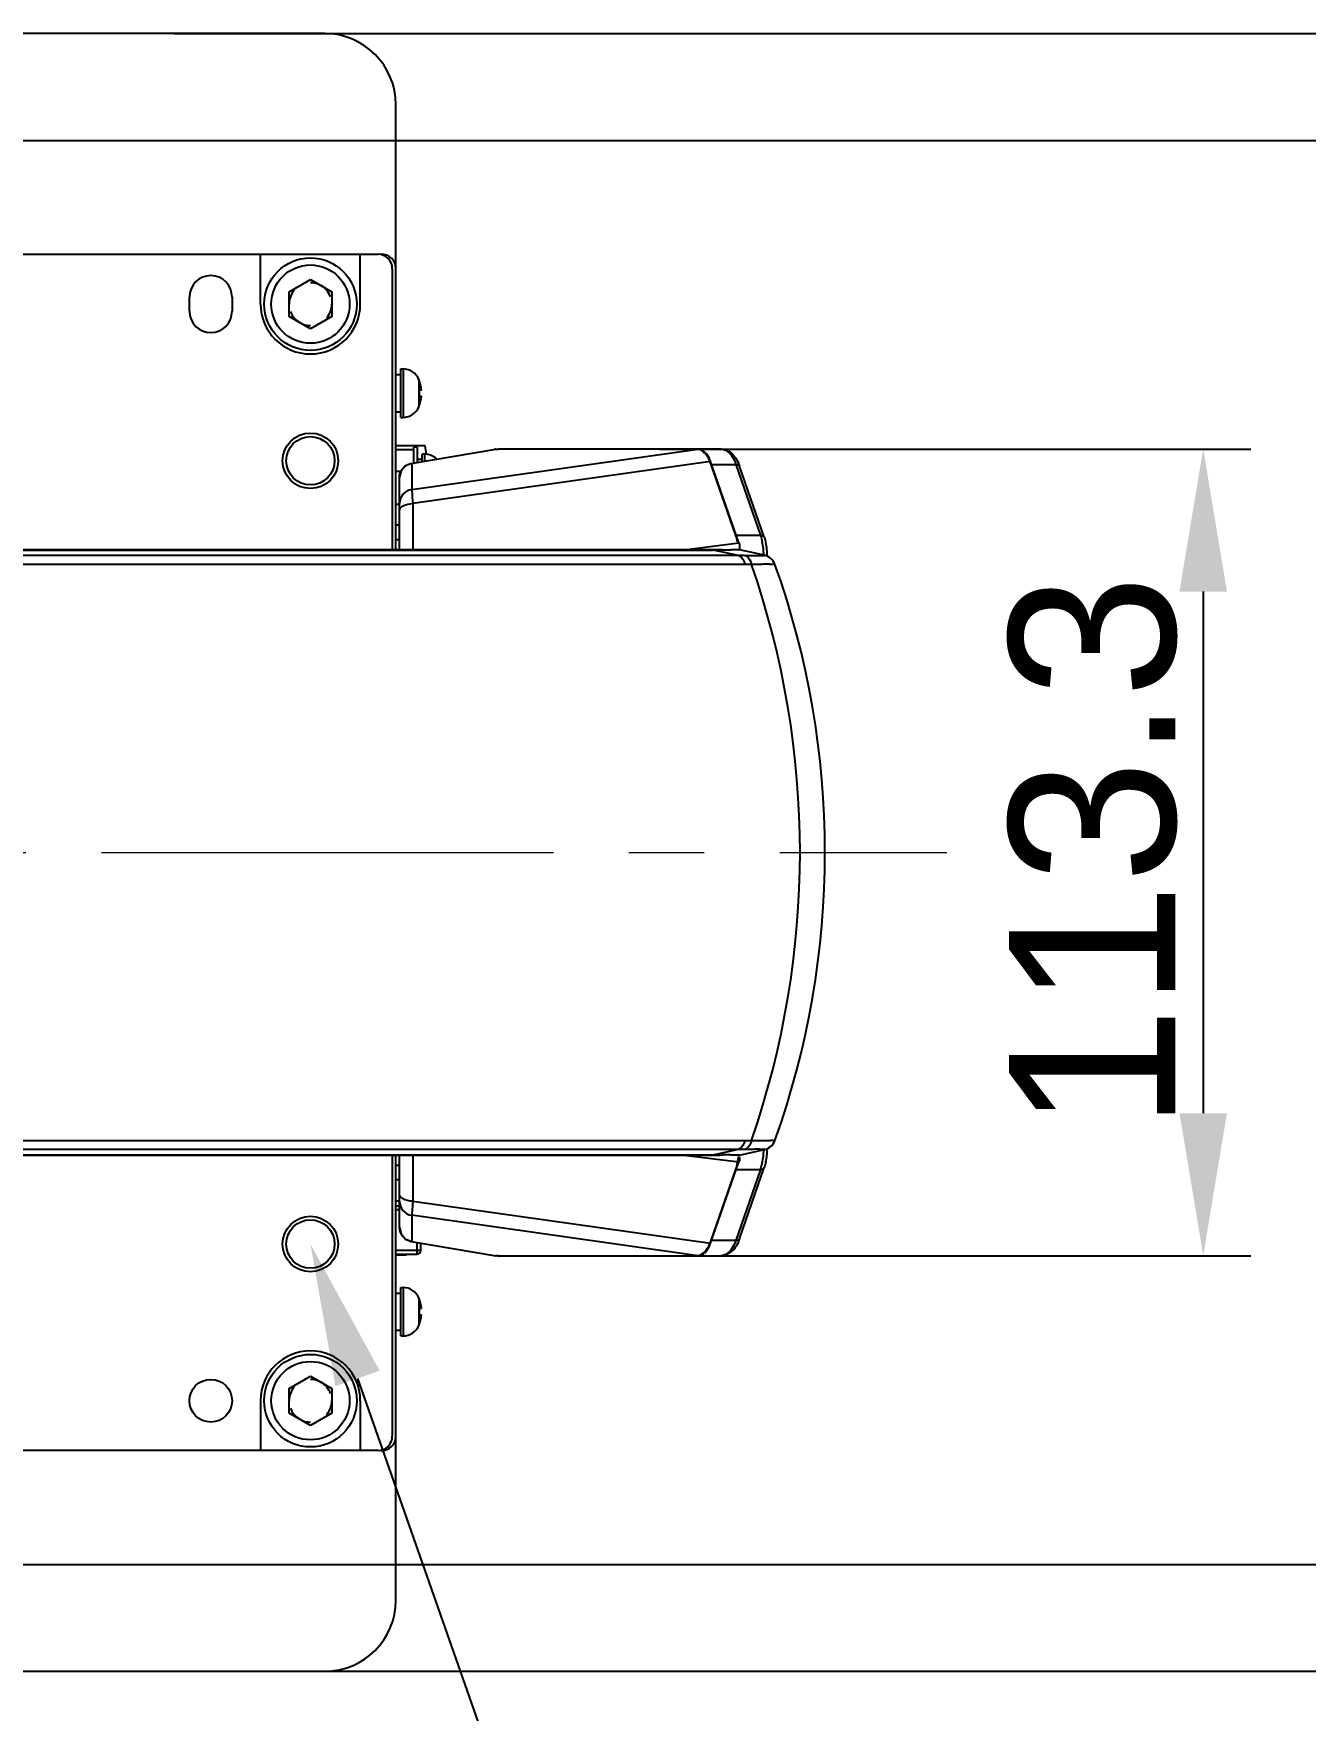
# Model space of a CAD drawing. Header units: millimetres. Extents: x 4086 to 8300, y 123 to 1549.
# Drawn here: x 7015.7 to 7069.3, y 633.2 to 703.9 of the extents above; entities that cross this region are included whole.
import ezdxf
from ezdxf import colors
from ezdxf.entities.mleader import LeaderData, LeaderLine
from ezdxf.math import Vec2, Vec3

# ---------------------------------------------------------------- set-up
doc = ezdxf.new("R2010")
doc.units = ezdxf.units.MM
doc.linetypes.add('CENTER2', pattern=[28.575, 19.05, -3.175, 3.175, -3.175])
doc.layers.add('中心线层', color=7, linetype='CENTER2', lineweight=0)
doc.layers.add('轮廓实线层', color=7, linetype='Continuous', lineweight=30)
doc.styles.add('思源黑', font='SourceHanSansCN-Normal.ttf')
doc.dimstyles.new('尺寸标注_3_10比例', dxfattribs={"dimtxt": 7, "dimasz": 6, "dimexe": 2, "dimexo": 1.5, "dimgap": 1, "dimtad": 1, "dimdec": 1, "dimlfac": 3.333333, "dimdsep": 46, "dimtxsty": '思源黑', "dimcen": 0.09, "dimadec": 0, "dimazin": 0, "dimtp": 0.01, "dimtm": 0.01, "dimtfac": 1, "dimtdec": 1, "dimtofl": 0, "dimtmove": 0, "dimatfit": 3, "dimfxl": 0, "dimtolj": 1, "dimarcsym": 0})

# ---------------------------------------------------------------- blocks, each defined once
blk = doc.blocks.new('*D2929')
at = {"layer": 'Defpoints', "color": 0}
for p in [(7009.948, 699.393), (7009.948, 639.393), (7081.886, 639.393)]:
    blk.add_point(p, dxfattribs=at)
at = {"layer": '轮廓实线层', "color": 0, "lineweight": -2}
for p, q in [((7011.448, 699.393), (7083.886, 699.393)), ((7081.886, 693.393), (7081.886, 645.393)), ((7011.448, 639.393), (7083.886, 639.393))]:
    blk.add_line(p, q, dxfattribs=at)
at = {"layer": '轮廓实线层', "color": 0}
for points in [[(7082.886, 693.393), (7080.886, 693.393), (7081.886, 699.393)], [(7080.886, 645.393), (7082.886, 645.393), (7081.886, 639.393)]]:
    blk.add_solid(points, dxfattribs=at)
at = {"layer": '轮廓实线层', "color": 0, "insert": (7076.982, 669.393), "char_height": 7, "attachment_point": 5, "rotation": 90, "style": '思源黑'}
blk.add_mtext('\\A1;200±0.1', dxfattribs=at)
blk = doc.blocks.new('*D2930')
at = {"layer": 'Defpoints', "color": 0}
for p in [(7020.107, 703.893), (7019.792, 634.893), (7101.972, 634.893)]:
    blk.add_point(p, dxfattribs=at)
at = {"layer": '轮廓实线层', "color": 0, "lineweight": -2}
for p, q in [((7021.607, 703.893), (7103.972, 703.893)), ((7101.972, 697.893), (7101.972, 640.893)), ((7021.292, 634.893), (7103.972, 634.893))]:
    blk.add_line(p, q, dxfattribs=at)
at = {"layer": '轮廓实线层', "color": 0}
for points in [[(7102.972, 697.893), (7100.972, 697.893), (7101.972, 703.893)], [(7100.972, 640.893), (7102.972, 640.893), (7101.972, 634.893)]]:
    blk.add_solid(points, dxfattribs=at)
at = {"layer": '轮廓实线层', "color": 0, "insert": (7097.341, 669.393), "char_height": 7, "attachment_point": 5, "rotation": 90, "style": '思源黑'}
blk.add_mtext('\\A1;230', dxfattribs=at)
blk = doc.blocks.new('*D2931')
at = {"layer": 'Defpoints', "color": 0}
for p in [(7040.571, 686.385), (7038.948, 652.401), (7064.957, 652.401)]:
    blk.add_point(p, dxfattribs=at)
at = {"layer": '轮廓实线层', "color": 0, "lineweight": -2}
for p, q in [((7042.071, 686.385), (7066.957, 686.385)), ((7064.957, 680.385), (7064.957, 658.401)), ((7040.448, 652.401), (7066.957, 652.401))]:
    blk.add_line(p, q, dxfattribs=at)
at = {"layer": '轮廓实线层', "color": 0}
for points in [[(7065.957, 680.385), (7063.957, 680.385), (7064.957, 686.385)], [(7063.957, 658.401), (7065.957, 658.401), (7064.957, 652.401)]]:
    blk.add_solid(points, dxfattribs=at)
at = {"layer": '轮廓实线层', "color": 0, "insert": (7060.326, 669.393), "char_height": 7, "attachment_point": 5, "rotation": 90, "style": '思源黑'}
blk.add_mtext('\\A1;113.3', dxfattribs=at)

msp = doc.modelspace()

# ---------------------------------------------------------------- linework, layer by layer
for p, q in [((7027.948, 703.893), (6948.448, 703.893)), ((7030.948, 682.131), (7030.948, 700.893)), ((7009.396, 694.593), (7030.198, 694.593)), ((7025.248, 692.493), (7025.248, 694.593)), ((7029.448, 692.493), (7029.448, 694.593)), ((7030.798, 693.993), (7030.798, 682.131)), ((7026.448, 693.013), (7027.348, 693.532)), ((7027.348, 693.532), (7028.248, 693.013)), ((7022.248, 692.193), (7022.248, 692.793)), ((7024.048, 692.793), (7024.048, 692.193)), ((7026.448, 691.974), (7026.448, 693.013)), ((7028.248, 693.013), (7028.248, 691.974)), ((7027.348, 691.454), (7026.448, 691.974)), ((7028.248, 691.974), (7027.348, 691.454)), ((7031.161, 689.763), (7031.251, 689.763)), ((7031.161, 687.723), (7031.161, 689.763)), ((7031.251, 689.763), (7031.251, 687.723)), ((7030.948, 689.528), (7031.161, 689.528)), ((7031.915, 689.32), (7031.915, 688.166)), ((7031.941, 689.253), (7031.935, 689.253)), ((7032.02, 688.871), (7031.935, 688.871)), ((7031.935, 688.616), (7032.02, 688.616)), ((7031.935, 688.233), (7031.941, 688.233)), ((7030.948, 687.959), (7031.161, 687.959)), ((7031.161, 687.723), (7031.251, 687.723)), ((7032.182, 686.52), (7030.948, 686.52)), ((7031.698, 686.358), (7030.948, 686.358)), ((7031.597, 685.783), (7035.163, 686.385)), ((7031.614, 684.682), (7043.663, 686.385)), ((7031.848, 686.463), (7031.698, 686.463)), ((7031.698, 685.824), (7031.698, 686.463)), ((7031.848, 686.463), (7031.848, 685.825)), ((7032.151, 686.178), (7032.061, 686.178)), ((7032.061, 685.862), (7032.061, 686.178)), ((7032.151, 686.178), (7032.151, 685.877)), ((7035.163, 686.385), (7035.111, 686.38)), ((7035.163, 686.385), (7035.268, 686.385)), ((7044.651, 686.385), (7035.268, 686.385)), ((7030.948, 685.458), (7031.163, 685.458)), ((7031.597, 685.783), (7031.614, 685.781)), ((7031.614, 685.781), (7031.614, 684.682)), ((7044.204, 685.863), (7031.66, 684.09)), ((7032.061, 685.943), (7031.848, 685.943)), ((7045.397, 682.431), (7044.204, 685.863)), ((7044.227, 685.742), (7045.267, 685.742)), ((7045.269, 682.747), (7044.227, 685.742)), ((7045.267, 685.742), (7046.308, 682.747)), ((7046.468, 682.674), (7045.427, 685.669)), ((7031.098, 682.131), (7031.098, 685.189)), ((7030.948, 684.068), (7031.098, 684.068)), ((7031.66, 684.09), (7031.66, 682.131)), ((7031.098, 683.178), (7030.948, 683.178)), ((7030.948, 682.582), (7031.098, 682.582)), ((7046.308, 682.747), (7045.269, 682.747)), ((7044.306, 682.143), (7004.667, 682.143)), ((7004.725, 682.131), (7044.303, 682.131)), ((7005.117, 681.914), (7045.361, 681.914)), ((7043.093, 682.143), (7045.397, 682.431)), ((7044.306, 682.143), (7045.361, 681.914)), ((7045.416, 682.142), (7045.401, 682.14)), ((7046.479, 681.913), (7045.422, 682.143)), ((7045.423, 682.369), (7045.423, 682.16)), ((7046.552, 681.891), (7046.592, 681.891)), ((7045.645, 681.529), (7005.402, 681.529)), ((7005.402, 657.257), (7045.645, 657.257)), ((7046.838, 657.111), (7046.917, 657.261)), ((7046.916, 657.258), (7046.917, 657.261)), ((7004.636, 656.643), (7044.306, 656.643)), ((7004.725, 656.656), (7044.303, 656.656)), ((7045.361, 656.873), (7005.117, 656.873)), ((7030.798, 656.656), (7030.798, 644.793)), ((7030.948, 637.893), (7030.948, 656.656)), ((7031.098, 653.596), (7031.098, 656.656)), ((7031.66, 656.656), (7031.66, 654.696)), ((7043.093, 656.643), (7045.397, 656.355)), ((7044.204, 652.924), (7045.397, 656.355)), ((7045.361, 656.873), (7044.306, 656.643)), ((7045.387, 656.647), (7045.408, 656.645)), ((7045.408, 656.645), (7045.421, 656.643)), ((7045.422, 656.643), (7046.479, 656.873)), ((7045.423, 656.548), (7045.423, 656.417)), ((7031.098, 656.204), (7030.948, 656.204)), ((7044.227, 653.045), (7045.269, 656.039)), ((7046.308, 656.039), (7045.267, 653.045)), ((7045.269, 656.039), (7046.308, 656.039)), ((7045.427, 653.117), (7046.468, 656.112)), ((7030.948, 655.608), (7031.098, 655.608)), ((7030.948, 654.714), (7031.098, 654.714)), ((7031.098, 654.49), (7030.948, 654.49)), ((7030.948, 654.351), (7031.098, 654.351)), ((7031.66, 654.696), (7044.204, 652.924)), ((7043.663, 652.401), (7031.614, 654.104)), ((7031.614, 654.104), (7031.614, 653.005)), ((7031.614, 653.005), (7031.598, 653.003)), ((7031.598, 653.003), (7035.163, 652.401)), ((7031.848, 652.473), (7031.848, 652.961)), ((7031.998, 652.623), (7031.998, 652.935)), ((7045.267, 653.045), (7044.227, 653.045)), ((7031.998, 652.623), (7030.948, 652.623)), ((7030.948, 652.473), (7031.848, 652.473)), ((7030.948, 652.443), (7031.398, 652.443)), ((7031.398, 652.473), (7031.398, 652.443)), ((7035.111, 652.407), (7035.163, 652.401)), ((7035.268, 652.401), (7035.163, 652.401)), ((7035.268, 652.401), (7044.651, 652.401)), ((7030.948, 650.828), (7031.161, 650.828)), ((7031.161, 651.063), (7031.251, 651.063)), ((7031.161, 649.023), (7031.161, 651.063)), ((7031.251, 651.063), (7031.251, 649.023)), ((7031.915, 650.62), (7031.915, 649.466)), ((7031.941, 650.553), (7031.935, 650.553)), ((7032.02, 650.171), (7031.935, 650.171)), ((7031.935, 649.916), (7032.02, 649.916)), ((7031.935, 649.533), (7031.941, 649.533)), ((7030.948, 649.259), (7031.161, 649.259)), ((7031.161, 649.023), (7031.251, 649.023)), ((7026.448, 646.813), (7027.348, 647.332)), ((7027.348, 647.332), (7028.248, 646.813)), ((7026.448, 645.774), (7026.448, 646.813)), ((7028.248, 646.813), (7028.248, 645.774)), ((7025.248, 646.293), (7025.248, 644.193)), ((7027.348, 645.254), (7026.448, 645.774)), ((7028.248, 645.774), (7027.348, 645.254)), ((7029.448, 646.293), (7029.448, 644.193)), ((7030.198, 644.193), (7009.831, 644.193)), ((6948.448, 634.893), (7027.948, 634.893))]:
    msp.add_line(p, q)
for points in [[(7031.597, 685.783), (7031.356, 685.684), (7031.166, 685.47), (7031.098, 685.191)], [(7031.098, 653.595), (7031.166, 653.317), (7031.356, 653.102), (7031.596, 653.004)]]:
    msp.add_lwpolyline(points)
for centre, radius in [((7027.348, 692.493), 1.95), ((7027.348, 692.493), 1.65), ((7027.348, 685.893), 1.17), ((7027.348, 685.893), 1.02), ((7027.348, 652.893), 1.17), ((7027.348, 652.893), 1.02), ((7027.348, 646.293), 1.95), ((7027.348, 646.293), 1.65), ((7023.148, 646.293), 0.9)]:
    msp.add_circle(centre, radius)
for centre, radius, start, end in [((7027.948, 700.893), 3, 0, 90), ((7030.198, 693.993), 0.6, 0, 90), ((7030.348, 693.993), 0.6, 0, 92.43151), ((7023.148, 692.793), 0.9, 0, 180), ((7027.348, 692.493), 0.9, 69.9997, 90), ((7027.348, 692.493), 0.9, 19.99763, 60), ((7027.348, 692.493), 2.1, 180, 0), ((7027.348, 692.493), 0.9, 139.99763, 180), ((7027.348, 692.493), 0.9, 319.99763, 0), ((7023.148, 692.193), 0.9, 180, 0), ((7027.348, 692.493), 0.9, 199.99763, 240), ((7027.348, 692.493), 0.9, 249.9997, 270), ((7031.251, 689.043), 0.72, 22.61979, 89.99977), ((7030.531, 688.743), 1.495, 4.89378, 22.61986), ((7030.531, 688.743), 1.411, 354.81427, 5.18573), ((7031.251, 688.443), 0.72, 270, 337.38021), ((7030.531, 688.743), 1.495, 337.38014, 355.10622), ((7032.151, 685.458), 0.72, 44.68143, 90), ((7024.095, 685.087), 8.213, 7.52498, 10.0484), ((7043.611, 686.012), 0.373, 82.76098, 89.98145), ((7043.769, 685.094), 1.755, 19.11195, 23.81034), ((7045.265, 718.085), 35.949, 269.08185, 269.65911), ((7043.751, 681.921), 2.69, 5.78896, 12.03235), ((7043.488, 681.892), 2.955, 0.57878, 5.83813), ((7046.35, 681.327), 0.6, 19.70158, 77.26857), ((7044.137, 681.915), 2.454, 5.75331, 11.9834), ((7043.925, 681.891), 2.668, 359.98452, 5.79517), ((7045.644, 672.484), 9.046, 88.20465, 89.99397), ((7010.952, 669.393), 37.02, 340.86972, 19.13004), ((7013.023, 669.393), 36, 340.30593, 19.69406), ((7045.644, 666.312), 9.055, 270.0048, 271.79235), ((7046.35, 657.459), 0.6, 282.7257, 340.29842), ((7045.264, 620.709), 35.941, 90.34051, 90.91819), ((7043.751, 656.865), 2.69, 347.96765, 354.21104), ((7043.488, 656.894), 2.955, 354.16187, 359.42122), ((7044.137, 656.872), 2.454, 348.01132, 354.24168), ((7043.925, 656.895), 2.668, 354.19985, 0.01553), ((7044.342, 656.722), 2.081, 340.85523, 343.89196), ((7044.084, 656.796), 2.349, 343.90414, 347.93222), ((7042.508, 653.641), 1.82, 336.88212, 340.86464), ((7043.769, 653.692), 1.755, 336.18865, 340.88812), ((7031.848, 652.623), 0.15, 270, 0), ((7031.251, 650.343), 0.72, 22.61979, 89.99977), ((7030.531, 650.043), 1.495, 4.89378, 22.61986), ((7030.531, 650.043), 1.411, 354.81427, 5.18573), ((7031.251, 649.743), 0.72, 270, 337.38021), ((7030.531, 650.043), 1.495, 337.38014, 355.10622), ((7027.348, 646.293), 2.1, 0, 180), ((7027.348, 646.293), 0.9, 69.9997, 90), ((7027.348, 646.293), 0.9, 139.99763, 180), ((7027.348, 646.293), 0.9, 19.99763, 60), ((7027.348, 646.293), 0.9, 199.99763, 240), ((7027.348, 646.293), 0.9, 319.99763, 0), ((7027.348, 646.293), 0.9, 249.9997, 270), ((7030.198, 644.793), 0.6, 270, 0), ((7030.348, 644.793), 0.6, 267.56849, 0), ((7027.948, 637.893), 3, 270, 0)]:
    msp.add_arc(centre, radius, start, end)
for centre, major_axis, ratio, start_param, end_param in [((7045.697, 682.773), (0.037, 0.606), 0.568568, -4.079618, -3.949234), ((7045.355, 671.979), (2.197, 15.246), 0.7599, 3.239904, 3.272452), ((7045.697, 656.014), (-0.037, 0.606), 0.568568, 0.807641, 0.938025), ((7043.609, 653.617), (-0.08, 1.215), 0.563429, 3.104695, 4.068421)]:
    msp.add_ellipse(centre, major_axis=major_axis, ratio=ratio, start_param=start_param, end_param=end_param)
for points in [[(7043.848, 686.309), (7043.792, 686.346), (7043.726, 686.374), (7043.658, 686.382)], [(7043.888, 686.316), (7043.822, 686.358), (7043.741, 686.385), (7043.663, 686.385)], [(7044.061, 686.086), (7044.004, 686.172), (7043.934, 686.252), (7043.848, 686.309)], [(7044.227, 685.742), (7044.185, 685.862), (7044.132, 685.98), (7044.061, 686.086)], [(7044.651, 686.385), (7044.755, 686.385), (7044.861, 686.356), (7044.952, 686.307)], [(7044.952, 686.307), (7045.144, 686.202), (7045.285, 686.003), (7045.374, 685.803)], [(7045.1, 686.086), (7045.171, 685.98), (7045.225, 685.862), (7045.267, 685.742)], [(7031.105, 685.28), (7031.116, 685.343), (7031.136, 685.405), (7031.164, 685.461)], [(7031.164, 685.461), (7031.203, 685.538), (7031.26, 685.607), (7031.328, 685.659)], [(7031.328, 685.659), (7031.41, 685.722), (7031.512, 685.767), (7031.614, 685.781)], [(7045.267, 685.742), (7045.325, 685.742), (7045.408, 685.724), (7045.427, 685.669)], [(7031.098, 683.791), (7031.098, 683.876), (7031.18, 683.952), (7031.255, 683.993)], [(7031.255, 683.993), (7031.376, 684.06), (7031.521, 684.086), (7031.66, 684.09)], [(7045.342, 682.482), (7045.323, 682.572), (7045.299, 682.66), (7045.269, 682.747)], [(7046.468, 682.674), (7046.449, 682.73), (7046.367, 682.747), (7046.308, 682.747)], [(7046.308, 682.747), (7046.338, 682.66), (7046.362, 682.572), (7046.382, 682.482)], [(7046.468, 682.674), (7046.497, 682.593), (7046.519, 682.509), (7046.537, 682.424)], [(7044.688, 682.14), (7044.604, 682.143), (7044.519, 682.142), (7044.434, 682.142)], [(7045.293, 682.137), (7045.212, 682.136), (7045.132, 682.136), (7045.051, 682.136)], [(7045.361, 681.914), (7045.457, 681.914), (7045.554, 681.914), (7045.65, 681.908)], [(7046.917, 681.525), (7046.851, 681.709), (7046.665, 681.87), (7046.474, 681.91)], [(7046.474, 656.876), (7046.615, 656.905), (7046.753, 656.995), (7046.837, 657.112)], [(7045.269, 656.039), (7045.331, 656.218), (7045.368, 656.406), (7045.388, 656.594)], [(7045.649, 656.876), (7045.554, 656.873), (7045.457, 656.871), (7045.362, 656.875)], [(7046.537, 656.362), (7046.519, 656.277), (7046.497, 656.194), (7046.468, 656.112)], [(7046.308, 656.039), (7046.367, 656.039), (7046.449, 656.057), (7046.468, 656.112)], [(7044.061, 652.7), (7044.108, 652.771), (7044.148, 652.848), (7044.182, 652.927)], [(7045.427, 653.117), (7045.408, 653.062), (7045.325, 653.045), (7045.267, 653.045)], [(7043.612, 652.401), (7043.694, 652.401), (7043.779, 652.432), (7043.848, 652.478)], [(7043.848, 652.478), (7043.934, 652.534), (7044.004, 652.615), (7044.061, 652.7)]]:
    msp.add_open_spline(points, degree=3)
for points, knots in [([(7044.204, 685.863), (7044.186, 685.914), (7044.115, 686.085), (7043.998, 686.245), (7043.888, 686.316)], [0, 0, 0, 0, 0.294128, 1, 1, 1, 1]), ([(7044.651, 686.385), (7044.78, 686.385), (7044.96, 686.276), (7045.07, 686.132), (7045.1, 686.086)], [0, 0, 0, 0, 0.7028, 1, 1, 1, 1]), ([(7031.098, 685.189), (7031.098, 685.204), (7031.099, 685.235), (7031.103, 685.265), (7031.105, 685.28)], [0, 0, 0, 0, 0.492728, 1, 1, 1, 1]), ([(7031.614, 684.682), (7031.475, 684.663), (7031.202, 684.518), (7031.098, 684.229), (7031.098, 684.09)], [0, 0, 0, 0, 0.504122, 1, 1, 1, 1]), ([(7031.614, 684.682), (7031.617, 684.663), (7031.631, 684.466), (7031.647, 684.268), (7031.66, 684.09)], [0, 0, 0, 0, 0.097046, 1, 1, 1, 1]), ([(7044.434, 682.142), (7044.412, 682.143), (7044.37, 682.143), (7044.327, 682.143), (7044.306, 682.143)], [0, 0, 0, 0, 0.500022, 1, 1, 1, 1]), ([(7045.408, 682.141), (7045.395, 682.14), (7045.357, 682.138), (7045.318, 682.137), (7045.293, 682.137)], [0, 0, 0, 0, 0.345753, 1, 1, 1, 1]), ([(7045.361, 681.914), (7045.471, 681.877), (7045.586, 681.728), (7045.635, 681.575), (7045.645, 681.529)], [0, 0, 0, 0, 0.712852, 1, 1, 1, 1]), ([(7045.65, 681.91), (7045.765, 681.907), (7045.962, 681.908), (7046.232, 681.89), (7046.365, 681.918), (7046.468, 681.892), (7046.474, 681.91)], [0, 0, 0, 0, 0.418552, 0.734159, 0.930238, 1, 1, 1, 1]), ([(7045.65, 681.91), (7045.759, 681.875), (7045.873, 681.724), (7045.918, 681.571), (7045.928, 681.525)], [0, 0, 0, 0, 0.710552, 1, 1, 1, 1]), ([(7046.917, 681.525), (7046.909, 681.546), (7046.788, 681.508), (7046.629, 681.548), (7046.303, 681.523), (7046.066, 681.526), (7045.928, 681.525)], [0, 0, 0, 0, 0.067587, 0.263467, 0.579394, 1, 1, 1, 1]), ([(7045.645, 657.257), (7045.635, 657.211), (7045.586, 657.058), (7045.471, 656.91), (7045.361, 656.873)], [0, 0, 0, 0, 0.287148, 1, 1, 1, 1]), ([(7045.928, 657.261), (7045.918, 657.215), (7045.873, 657.063), (7045.759, 656.912), (7045.649, 656.876)], [0, 0, 0, 0, 0.289448, 1, 1, 1, 1]), ([(7045.928, 657.261), (7046.066, 657.26), (7046.304, 657.264), (7046.629, 657.239), (7046.788, 657.281), (7046.909, 657.24), (7046.917, 657.261)], [0, 0, 0, 0, 0.420822, 0.73702, 0.932781, 1, 1, 1, 1]), ([(7045.051, 656.65), (7045.089, 656.65), (7045.199, 656.65), (7045.309, 656.65), (7045.379, 656.647)], [0, 0, 0, 0, 0.351817, 1, 1, 1, 1]), ([(7046.474, 656.876), (7046.468, 656.894), (7046.365, 656.868), (7046.232, 656.896), (7045.962, 656.879), (7045.765, 656.879), (7045.649, 656.876)], [0, 0, 0, 0, 0.069779, 0.265873, 0.58146, 1, 1, 1, 1]), ([(7046.474, 656.876), (7046.474, 656.875), (7046.474, 656.869), (7046.481, 656.875), (7046.484, 656.876)], [0, 0, 0, 0, 0.249183, 1, 1, 1, 1]), ([(7031.144, 654.882), (7031.13, 654.9), (7031.107, 654.935), (7031.098, 654.976), (7031.098, 654.996)], [0, 0, 0, 0, 0.538099, 1, 1, 1, 1]), ([(7031.098, 654.696), (7031.098, 654.558), (7031.202, 654.268), (7031.475, 654.124), (7031.614, 654.104)], [0, 0, 0, 0, 0.495879, 1, 1, 1, 1]), ([(7031.66, 654.696), (7031.512, 654.701), (7031.314, 654.734), (7031.167, 654.853), (7031.144, 654.882)], [0, 0, 0, 0, 0.798375, 1, 1, 1, 1]), ([(7031.66, 654.696), (7031.654, 654.62), (7031.639, 654.422), (7031.63, 654.224), (7031.614, 654.104)], [0, 0, 0, 0, 0.387738, 1, 1, 1, 1]), ([(7031.614, 653.005), (7031.476, 653.024), (7031.203, 653.168), (7031.098, 653.458), (7031.098, 653.597)], [0, 0, 0, 0, 0.500533, 1, 1, 1, 1]), ([(7045.267, 653.045), (7045.234, 652.952), (7045.122, 652.679), (7044.858, 652.401), (7044.651, 652.401)], [0, 0, 0, 0, 0.321331, 1, 1, 1, 1]), ([(7045.374, 652.984), (7045.339, 652.904), (7045.194, 652.624), (7044.882, 652.401), (7044.651, 652.401)], [0, 0, 0, 0, 0.274629, 1, 1, 1, 1]), ([(7035.171, 652.414), (7035.187, 652.41), (7035.219, 652.403), (7035.251, 652.401), (7035.268, 652.401)], [0, 0, 0, 0, 0.503626, 1, 1, 1, 1])]:
    msp.add_open_spline(points, degree=3, knots=knots)
at = {"layer": '中心线层'}
msp.add_line((6675.641, 669.393), (7054.158, 669.393), dxfattribs=at)

# ---------------------------------------------------------------- dimensions: what is measured, and where the dimension line sits
at = {"layer": '轮廓实线层'}
for base, p1, p2, picture, middle in [((7101.972, 634.893), (7020.107, 703.893), (7019.792, 634.893), '*D2930', (7101.972, 669.393)), ((7064.957, 652.401), (7040.571, 686.385), (7038.948, 652.401), '*D2931', (7064.957, 669.393))]:
    dim = msp.add_linear_dim(base=base, p1=p1, p2=p2, angle=90, dimstyle='尺寸标注_3_10比例', dxfattribs=at)
    dim.commit()
    dim.dimension.update_dxf_attribs({"geometry": picture, "text_midpoint": middle, "dimtype": 160})
dim = msp.add_linear_dim(base=(7081.886, 639.393), p1=(7009.948, 699.393), p2=(7009.948, 639.393), angle=90, text='<>±0.1', dimstyle='尺寸标注_3_10比例', dxfattribs=at)
dim.commit()
dim.dimension.update_dxf_attribs({"geometry": '*D2929', "text_midpoint": (7081.886, 669.393), "dimtype": 160})

# ---------------------------------------------------------------- leaders
ml = msp.add_multileader_mtext('Standard')
ml.set_content('{\\C256;2}×{\\C256;M8 depth 15(Ring mounting hole）}', style='思源黑')
ml.set_leader_properties()
ml.build(insert=Vec2(0, 0))
ml.multileader.update_dxf_attribs({"text_left_attachment_type": 5, "text_right_attachment_type": 5, "dogleg_length": 1, "arrow_head_size": 6})
ctx = ml.context
ctx.base_point, ctx.char_height, ctx.arrow_head_size, ctx.plane_origin = Vec3(7042.019, 613.893), 7, 6, Vec3(7027.348, 652.893)
ctx.left_attachment, ctx.right_attachment = 5, 5
notes = []
notes.append((ctx, [(0, (1, 1, 0), (7041.019, 613.893), (1, 0), 1, [(0, [(7027.348, 652.893)], 0, [])])]))
ctx.mtext.insert, ctx.mtext.flow_direction = Vec3(7044.019, 624.47), 5
ml = msp.add_multileader_mtext('Standard')
ml.set_content('{\\C256;4}×φ{\\C256;16(mounting hole)}', style='思源黑')
ml.set_leader_properties()
ml.build(insert=Vec2(0, 0))
ml.multileader.update_dxf_attribs({"text_left_attachment_type": 5, "text_right_attachment_type": 5, "dogleg_length": 1, "arrow_head_size": 6})
ctx = ml.context
ctx.base_point, ctx.char_height, ctx.arrow_head_size, ctx.plane_origin = Vec3(7033.559, 592.308), 7, 6, Vec3(7009.903, 639.393)
ctx.left_attachment, ctx.right_attachment = 5, 5
notes.append((ctx, [(0, (1, 1, 0), (7032.559, 592.308), (1, 0), 1, [(0, [(7009.903, 639.393)], 0, [])])]))
ctx.mtext.insert, ctx.mtext.flow_direction = Vec3(7035.559, 602.511), 5
for ctx, leaders in notes:
    for number, flags, end, landing, length, lines in leaders:
        leader = LeaderData()
        leader.index, (leader.has_last_leader_line, leader.has_dogleg_vector, leader.attachment_direction) = number, flags
        leader.last_leader_point, leader.dogleg_vector, leader.dogleg_length = Vec3(end), Vec3(landing), length
        for number, points, colour, breaks in lines:
            line = LeaderLine()
            line.index, line.vertices, line.color, line.breaks = number, Vec3.list(points), colors.encode_raw_color(colour), breaks
            leader.lines.append(line)
        ctx.leaders.append(leader)

doc.saveas('drawing.dxf')
